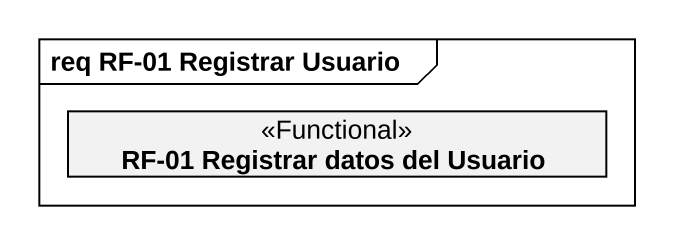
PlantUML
@startuml
mainframe req RF-01 Registrar Usuario
hide circle
hide empty members
class "RF-01 Registrar datos del Usuario" as RF_01_Registrar_datos_del <<Functional>>
@enduml
